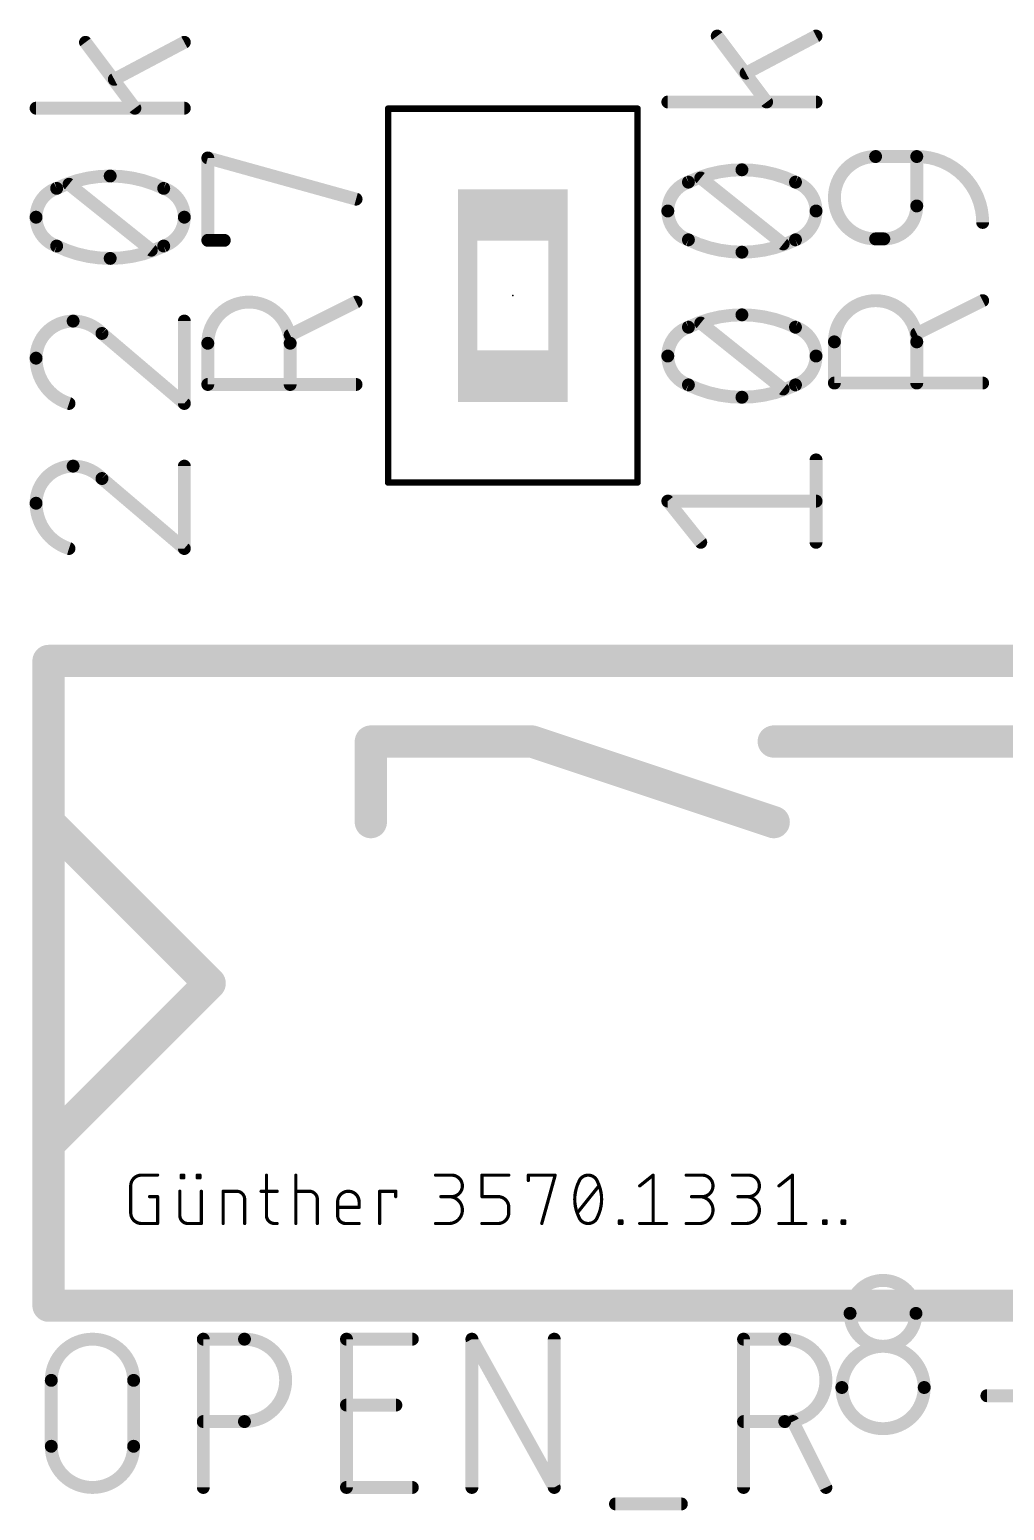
# Model space of a CAD drawing. Extents: x -1.1 to 45.4, y 0 to 78.4.
# Drawn here: x 12.4 to 20.08, y 23.79 to 35.45 of the extents above; entities that cross this region are included whole.
import ezdxf

# ---------------------------------------------------------------- set-up
doc = ezdxf.new("R2010")
doc.units = 0
for name, color, linetype in [('21', 253, 'CONTINUOUS'), ('23', 53, 'CONTINUOUS'), ('25', 253, 'CONTINUOUS'), ('27', 253, 'CONTINUOUS'), ('28', 253, 'CONTINUOUS'), ('39', 12, 'CONTINUOUS'), ('48', 253, 'CONTINUOUS'), ('51', 253, 'CONTINUOUS')]:
    doc.layers.add(name, color=color, linetype=linetype)

# ---------------------------------------------------------------- blocks, each defined once
blk = doc.blocks.new('RECT')
blk.add_solid([(-0.5, -0.5), (0.5, -0.5), (-0.5, 0.5), (0.5, 0.5)])

msp = doc.modelspace()

# ---------------------------------------------------------------- linework, layer by layer
at = {"layer": '21', "const_width": 0.254}
for points in [[(12.5479, 30.48), (32.8679, 30.48)], [(12.5479, 29.21), (12.5479, 30.48)], [(15.0879, 29.21), (15.0879, 29.845)], [(15.0879, 29.845), (16.3579, 29.845)], [(16.3579, 29.845), (18.2629, 29.21)], [(18.2629, 29.845), (30.3279, 29.845)], [(12.5479, 26.67), (12.5479, 29.21)], [(12.5479, 29.21), (13.8179, 27.94)], [(13.8179, 27.94), (12.5479, 26.67)], [(12.5479, 25.4), (12.5479, 26.67)], [(32.8679, 25.4), (12.5479, 25.4)]]:
    msp.add_lwpolyline(points, dxfattribs=at)
at = {"layer": '21', "const_width": 0.127}
for points in [[(12.5479, 30.5435, 1), (12.5479, 30.4165)], [(12.6114, 30.48, 1), (12.4844, 30.48)], [(15.1514, 29.845, 1), (15.0244, 29.845)], [(15.0879, 29.9085, 1), (15.0879, 29.7815)], [(16.378, 29.9052, 1), (16.3378, 29.7848)], [(16.3579, 29.7815, 1), (16.3579, 29.9085)], [(18.2629, 29.9085, 1), (18.2629, 29.7815)], [(12.6114, 29.21, 1), (12.4844, 29.21)], [(12.5928, 29.2549, 1), (12.503, 29.1651)], [(18.2428, 29.1498, 1), (18.283, 29.2702)], [(12.4844, 29.21, 1), (12.6114, 29.21)], [(15.0244, 29.21, 1), (15.1514, 29.21)], [(13.8628, 27.8951, 1), (13.773, 27.9849)], [(13.773, 27.8951, 1), (13.8628, 27.9849)], [(12.6114, 26.67, 1), (12.4844, 26.67)], [(12.503, 26.7149, 1), (12.5928, 26.6251)], [(12.4844, 26.67, 1), (12.6114, 26.67)], [(12.5479, 25.4635, 1), (12.5479, 25.3365)], [(12.4844, 25.4, 1), (12.6114, 25.4)]]:
    msp.add_lwpolyline(points, format="xyb", dxfattribs=at)
at = {"layer": '23'}
msp.add_point((16.2067, 33.3587), dxfattribs=at)
at = {"layer": '25', "const_width": 0.1016}
for points in [[(13.803, 33.7939), (13.803, 34.4431)], [(13.803, 34.4431), (14.9714, 34.1185)], [(19.0656, 34.4542), (19.3901, 34.4542)], [(19.3901, 34.4542), (19.3901, 34.0648)], [(13.9328, 33.7939), (13.803, 33.7939)], [(19.1305, 33.8051), (19.0656, 33.8051)], [(19.9094, 33.3186), (19.3901, 33.0589)], [(14.9714, 33.3074), (14.4521, 33.0478)], [(13.803, 32.6583), (13.803, 32.9829)], [(14.4521, 32.9829), (14.4521, 32.6583)], [(18.741, 32.6695), (18.741, 32.994)], [(19.3901, 32.994), (19.3901, 32.6695)], [(14.9714, 32.6583), (13.803, 32.6583)], [(19.9094, 32.6695), (18.741, 32.6695)], [(13.7674, 23.9679), (13.7674, 25.1363)], [(13.7674, 25.1363), (14.092, 25.1363)], [(14.8958, 23.9679), (14.8958, 25.1363)], [(14.8958, 25.1363), (15.415, 25.1363)], [(15.8841, 23.9679), (15.8841, 25.1363)], [(15.8841, 25.1363), (16.5332, 23.9679)], [(16.5332, 23.9679), (16.5332, 25.1363)], [(18.0251, 23.9679), (18.0251, 25.1363)], [(18.0251, 25.1363), (18.3496, 25.1363)], [(12.5694, 24.2925), (12.5694, 24.8118)], [(13.2185, 24.8118), (13.2185, 24.2925)], [(14.8958, 24.617), (15.2852, 24.617)], [(14.092, 24.4872), (13.7674, 24.4872)], [(18.3496, 24.4872), (18.0251, 24.4872)], [(18.6742, 23.9679), (18.4145, 24.4872)], [(15.415, 23.9679), (14.8958, 23.9679)], [(17.0158, 23.8381), (17.5351, 23.8381)]]:
    msp.add_lwpolyline(points, dxfattribs=at)
at = {"layer": '25'}
for points, const_width in [([(13.8284, 34.4431, 1), (13.7776, 34.4431)], 0.0508), ([(13.8098, 34.4675, 1), (13.7962, 34.4186)], 0.0508), ([(19.0656, 34.4542, 1), (19.0656, 33.8051)], 0.1016), ([(19.0656, 34.4796, 1), (19.0656, 34.4288)], 0.0508), ([(19.0656, 34.4288, 1), (19.0656, 34.4796)], 0.0508), ([(19.4155, 34.4542, 1), (19.3647, 34.4542)], 0.0508), ([(19.9094, 33.9349, 0.4142), (19.3901, 34.4542)], 0.1016), ([(19.3901, 34.4796, 1), (19.3901, 34.4288)], 0.0508), ([(19.3901, 34.4288, 1), (19.3901, 34.4796)], 0.0508), ([(14.9646, 34.094, 1), (14.9782, 34.143)], 0.0508), ([(19.1305, 33.8051, 0.4142), (19.3901, 34.0648)], 0.1016), ([(19.4155, 34.0648, 1), (19.3647, 34.0648)], 0.0508), ([(19.3647, 34.0648, 1), (19.4155, 34.0648)], 0.0508), ([(19.884, 33.9349, 1), (19.9348, 33.9349)], 0.0508), ([(13.803, 33.8193, 1), (13.803, 33.7685)], 0.0508), ([(13.9328, 33.7685, 1), (13.9328, 33.8193)], 0.0508), ([(19.0656, 33.8305, 1), (19.0656, 33.7797)], 0.0508), ([(19.0656, 33.7797, 1), (19.0656, 33.8305)], 0.0508), ([(19.1305, 33.8305, 1), (19.1305, 33.7797)], 0.0508), ([(19.1305, 33.7797, 1), (19.1305, 33.8305)], 0.0508), ([(13.7776, 33.7939, 1), (13.8284, 33.7939)], 0.0508), ([(19.3901, 32.994, 1), (18.741, 32.994)], 0.1016), ([(19.9208, 33.2959, 1), (19.898, 33.3413)], 0.0508), ([(14.4521, 32.9829, 1), (13.803, 32.9829)], 0.1016), ([(14.9828, 33.2847, 1), (14.96, 33.3301)], 0.0508), ([(13.8284, 32.9829, 1), (13.7776, 32.9829)], 0.0508), ([(14.4775, 32.9829, 1), (14.4267, 32.9829)], 0.0508), ([(14.4408, 33.0705, 1), (14.4635, 33.0251)], 0.0508), ([(18.7664, 32.994, 1), (18.7156, 32.994)], 0.0508), ([(18.7156, 32.994, 1), (18.7664, 32.994)], 0.0508), ([(19.3788, 33.0817, 1), (19.4015, 33.0362)], 0.0508), ([(19.4155, 32.994, 1), (19.3647, 32.994)], 0.0508), ([(19.3647, 32.994, 1), (19.4155, 32.994)], 0.0508), ([(13.7776, 32.9829, 1), (13.8284, 32.9829)], 0.0508), ([(14.4267, 32.9829, 1), (14.4775, 32.9829)], 0.0508), ([(13.803, 32.6837, 1), (13.803, 32.6329)], 0.0508), ([(13.7776, 32.6583, 1), (13.8284, 32.6583)], 0.0508), ([(14.4267, 32.6583, 1), (14.4775, 32.6583)], 0.0508), ([(14.9714, 32.6329, 1), (14.9714, 32.6837)], 0.0508), ([(18.741, 32.6949, 1), (18.741, 32.6441)], 0.0508), ([(18.7156, 32.6695, 1), (18.7664, 32.6695)], 0.0508), ([(19.3647, 32.6695, 1), (19.4155, 32.6695)], 0.0508), ([(19.9094, 32.6441, 1), (19.9094, 32.6949)], 0.0508), ([(13.2185, 24.8118, 1), (12.5694, 24.8118)], 0.1016), ([(13.7928, 25.1363, 1), (13.742, 25.1363)], 0.0508), ([(13.7674, 25.1617, 1), (13.7674, 25.1109)], 0.0508), ([(14.092, 24.4872, 1), (14.092, 25.1363)], 0.1016), ([(14.092, 25.1617, 1), (14.092, 25.1109)], 0.0508), ([(14.092, 25.1109, 1), (14.092, 25.1617)], 0.0508), ([(14.9212, 25.1363, 1), (14.8704, 25.1363)], 0.0508), ([(14.8958, 25.1617, 1), (14.8958, 25.1109)], 0.0508), ([(15.415, 25.1109, 1), (15.415, 25.1617)], 0.0508), ([(15.9063, 25.1487, 1), (15.8619, 25.124)], 0.0508), ([(15.9095, 25.1363, 1), (15.8587, 25.1363)], 0.0508), ([(16.5586, 25.1363, 1), (16.5078, 25.1363)], 0.0508), ([(18.0505, 25.1363, 1), (17.9997, 25.1363)], 0.0508), ([(18.0251, 25.1617, 1), (18.0251, 25.1109)], 0.0508), ([(18.3496, 24.4872, 1), (18.3496, 25.1363)], 0.1016), ([(18.3496, 25.1617, 1), (18.3496, 25.1109)], 0.0508), ([(18.3496, 25.1109, 1), (18.3496, 25.1617)], 0.0508), ([(12.5948, 24.8118, 1), (12.544, 24.8118)], 0.0508), ([(13.2439, 24.8118, 1), (13.1931, 24.8118)], 0.0508), ([(12.544, 24.8118, 1), (12.5948, 24.8118)], 0.0508), ([(13.1931, 24.8118, 1), (13.2439, 24.8118)], 0.0508), ([(14.8958, 24.6424, 1), (14.8958, 24.5916)], 0.0508), ([(15.2852, 24.5916, 1), (15.2852, 24.6424)], 0.0508), ([(13.7674, 24.5126, 1), (13.7674, 24.4618)], 0.0508), ([(14.092, 24.5126, 1), (14.092, 24.4618)], 0.0508), ([(14.092, 24.4618, 1), (14.092, 24.5126)], 0.0508), ([(18.0251, 24.5126, 1), (18.0251, 24.4618)], 0.0508), ([(18.3496, 24.5126, 1), (18.3496, 24.4618)], 0.0508), ([(18.3496, 24.4618, 1), (18.3496, 24.5126)], 0.0508), ([(18.4372, 24.4986, 1), (18.3918, 24.4759)], 0.0508), ([(12.5694, 24.2925, 1), (13.2185, 24.2925)], 0.1016), ([(12.5948, 24.2925, 1), (12.544, 24.2925)], 0.0508), ([(12.544, 24.2925, 1), (12.5948, 24.2925)], 0.0508), ([(13.2439, 24.2925, 1), (13.1931, 24.2925)], 0.0508), ([(13.1931, 24.2925, 1), (13.2439, 24.2925)], 0.0508), ([(13.742, 23.9679, 1), (13.7928, 23.9679)], 0.0508), ([(14.8958, 23.9933, 1), (14.8958, 23.9425)], 0.0508), ([(14.8704, 23.9679, 1), (14.9212, 23.9679)], 0.0508), ([(15.415, 23.9425, 1), (15.415, 23.9933)], 0.0508), ([(15.8587, 23.9679, 1), (15.9095, 23.9679)], 0.0508), ([(16.5078, 23.9679, 1), (16.5586, 23.9679)], 0.0508), ([(16.511, 23.9556, 1), (16.5554, 23.9803)], 0.0508), ([(17.9997, 23.9679, 1), (18.0505, 23.9679)], 0.0508), ([(18.6514, 23.9566, 1), (18.6969, 23.9793)], 0.0508), ([(17.0158, 23.8635, 1), (17.0158, 23.8127)], 0.0508), ([(17.5351, 23.8127, 1), (17.5351, 23.8635)], 0.0508)]:
    msp.add_lwpolyline(points, format="xyb", dxfattribs=dict(at, const_width=const_width))
at = {"layer": '27', "const_width": 0.1016}
for points in [[(12.839, 35.3543), (13.2285, 34.835)], [(13.6179, 35.3543), (13.0662, 35.0622)], [(17.8176, 35.4034), (18.2071, 34.8841)], [(18.5965, 35.4034), (18.0448, 35.1113)], [(13.6179, 34.835), (12.4495, 34.835)], [(18.5965, 34.8841), (17.4281, 34.8841)], [(18.3369, 33.7656), (17.6878, 34.2849)], [(13.3583, 33.7165), (12.7092, 34.2358)], [(13.6179, 32.5086), (13.6179, 33.1577)], [(18.3369, 32.6227), (17.6878, 33.1419)], [(12.9688, 33.0604), (13.6179, 32.5086)], [(18.5965, 31.4147), (18.5965, 32.0639)], [(12.9688, 31.9174), (13.6179, 31.3656)], [(13.6179, 31.3656), (13.6179, 32.0147)], [(17.6878, 31.4147), (17.4281, 31.7393)], [(17.4281, 31.7393), (18.5965, 31.7393)]]:
    msp.add_lwpolyline(points, dxfattribs=at)
at = {"layer": '27'}
for points, const_width in [([(12.8593, 35.3695, 1), (12.8187, 35.339)], 0.0508), ([(13.6298, 35.3318, 1), (13.606, 35.3767)], 0.0508), ([(17.8379, 35.4186, 1), (17.7973, 35.3881)], 0.0508), ([(18.6084, 35.3809, 1), (18.5847, 35.4258)], 0.0508), ([(18.0329, 35.1337, 1), (18.0567, 35.0888)], 0.0508), ([(13.0543, 35.0846, 1), (13.0781, 35.0397)], 0.0508), ([(12.4495, 34.8604, 1), (12.4495, 34.8096)], 0.0508), ([(13.6179, 34.8096, 1), (13.6179, 34.8604)], 0.0508), ([(17.4281, 34.9095, 1), (17.4281, 34.8587)], 0.0508), ([(18.1868, 34.8689, 1), (18.2274, 34.8993)], 0.0508), ([(18.5965, 34.8587, 1), (18.5965, 34.9095)], 0.0508), ([(13.2081, 34.8197, 1), (13.2488, 34.8502)], 0.0508), ([(13.0337, 34.3007, 0.1139), (12.6118, 34.2034)], 0.1016), ([(13.4557, 34.2034, 0.1139), (13.0337, 34.3007)], 0.1016), ([(13.0337, 34.3261, 1), (13.0337, 34.2753)], 0.0508), ([(13.0337, 34.2753, 1), (13.0337, 34.3261)], 0.0508), ([(17.5904, 34.2525, 0.3205), (17.4281, 34.0253)], 0.1016), ([(18.0123, 34.3498, 0.1139), (17.5904, 34.2525)], 0.1016), ([(17.5793, 34.2753, 1), (17.6016, 34.2296)], 0.0508), ([(17.5987, 34.2285, 1), (17.5822, 34.2765)], 0.0508), ([(17.7037, 34.3048, 1), (17.6719, 34.2651)], 0.0508), ([(18.4343, 34.2525, 0.1139), (18.0123, 34.3498)], 0.1016), ([(18.0123, 34.3752, 1), (18.0123, 34.3244)], 0.0508), ([(18.0123, 34.3244, 1), (18.0123, 34.3752)], 0.0508), ([(18.5965, 34.0253, 0.3205), (18.4343, 34.2525)], 0.1016), ([(18.4425, 34.2765, 1), (18.426, 34.2285)], 0.0508), ([(18.4231, 34.2296, 1), (18.4454, 34.2753)], 0.0508), ([(12.6118, 34.2034, 0.3205), (12.4495, 33.9762)], 0.1016), ([(12.6007, 34.2262, 1), (12.6229, 34.1805)], 0.0508), ([(12.62, 34.1793, 1), (12.6036, 34.2274)], 0.0508), ([(12.725, 34.2556, 1), (12.6933, 34.216)], 0.0508), ([(13.4639, 34.2274, 1), (13.4474, 34.1793)], 0.0508), ([(13.6179, 33.9762, 0.3205), (13.4557, 34.2034)], 0.1016), ([(13.4445, 34.1805, 1), (13.4668, 34.2262)], 0.0508), ([(17.4281, 34.0253, 0.3205), (17.5904, 33.7981)], 0.1016), ([(17.4535, 34.0253, 1), (17.4027, 34.0253)], 0.0508), ([(18.4343, 33.7981, 0.3205), (18.5965, 34.0253)], 0.1016), ([(18.6219, 34.0253, 1), (18.5711, 34.0253)], 0.0508), ([(12.4495, 33.9762, 0.3205), (12.6118, 33.749)], 0.1016), ([(12.4749, 33.9762, 1), (12.4241, 33.9762)], 0.0508), ([(12.4241, 33.9762, 1), (12.4749, 33.9762)], 0.0508), ([(13.4557, 33.749, 0.3205), (13.6179, 33.9762)], 0.1016), ([(13.6433, 33.9762, 1), (13.5925, 33.9762)], 0.0508), ([(13.5925, 33.9762, 1), (13.6433, 33.9762)], 0.0508), ([(17.4027, 34.0253, 1), (17.4535, 34.0253)], 0.0508), ([(18.5711, 34.0253, 1), (18.6219, 34.0253)], 0.0508), ([(17.5904, 33.7981, 0.1139), (18.0123, 33.7007)], 0.1016), ([(17.6016, 33.8209, 1), (17.5793, 33.7753)], 0.0508), ([(17.5822, 33.7741, 1), (17.5987, 33.8221)], 0.0508), ([(18.0123, 33.7007, 0.1139), (18.4343, 33.7981)], 0.1016), ([(18.426, 33.8221, 1), (18.4425, 33.7741)], 0.0508), ([(18.4454, 33.7753, 1), (18.4231, 33.8209)], 0.0508), ([(12.6118, 33.749, 0.1139), (13.0337, 33.6516)], 0.1016), ([(12.6229, 33.7718, 1), (12.6007, 33.7261)], 0.0508), ([(12.6036, 33.7249, 1), (12.62, 33.773)], 0.0508), ([(13.0337, 33.6516, 0.1139), (13.4557, 33.749)], 0.1016), ([(13.3424, 33.6967, 1), (13.3742, 33.7364)], 0.0508), ([(13.4474, 33.773, 1), (13.4639, 33.7249)], 0.0508), ([(13.4668, 33.7261, 1), (13.4445, 33.7718)], 0.0508), ([(18.0123, 33.7261, 1), (18.0123, 33.6753)], 0.0508), ([(18.0123, 33.6753, 1), (18.0123, 33.7261)], 0.0508), ([(18.321, 33.7458, 1), (18.3528, 33.7855)], 0.0508), ([(13.0337, 33.677, 1), (13.0337, 33.6262)], 0.0508), ([(13.0337, 33.6262, 1), (13.0337, 33.677)], 0.0508), ([(18.0123, 33.2069, 0.1139), (17.5904, 33.1095)], 0.1016), ([(18.4343, 33.1095, 0.1139), (18.0123, 33.2069)], 0.1016), ([(18.0123, 33.2323, 1), (18.0123, 33.1815)], 0.0508), ([(18.0123, 33.1815, 1), (18.0123, 33.2322)], 0.0508), ([(12.7416, 33.1577, 0.4142), (12.4495, 32.8656)], 0.1016), ([(12.9688, 33.0604, 0.2053), (12.7416, 33.1577)], 0.1016), ([(12.7416, 33.1831, 1), (12.7416, 33.1323)], 0.0508), ([(12.7416, 33.1323, 1), (12.7416, 33.1831)], 0.0508), ([(13.6433, 33.1577, 1), (13.5925, 33.1577)], 0.0508), ([(17.5904, 33.1095, 0.3205), (17.4281, 32.8823)], 0.1016), ([(17.5793, 33.1323, 1), (17.6016, 33.0867)], 0.0508), ([(17.5987, 33.0855, 1), (17.5822, 33.1335)], 0.0508), ([(17.7037, 33.1618, 1), (17.6719, 33.1221)], 0.0508), ([(18.5965, 32.8823, 0.3205), (18.4343, 33.1095)], 0.1016), ([(18.4425, 33.1335, 1), (18.426, 33.0855)], 0.0508), ([(18.4231, 33.0867, 1), (18.4454, 33.1323)], 0.0508), ([(12.9853, 33.0797, 1), (12.9524, 33.041)], 0.0508), ([(12.9504, 33.0428, 1), (12.9872, 33.0779)], 0.0508), ([(12.4495, 32.8656, 0.3252), (12.7092, 32.5086)], 0.1016), ([(12.4749, 32.8656, 1), (12.4241, 32.8656)], 0.0508), ([(17.4281, 32.8823, 0.3205), (17.5904, 32.6551)], 0.1016), ([(17.4535, 32.8823, 1), (17.4027, 32.8823)], 0.0508), ([(17.4027, 32.8823, 1), (17.4535, 32.8823)], 0.0508), ([(18.4343, 32.6551, 0.3205), (18.5965, 32.8823)], 0.1016), ([(18.6219, 32.8823, 1), (18.5711, 32.8823)], 0.0508), ([(18.5711, 32.8823, 1), (18.6219, 32.8823)], 0.0508), ([(12.4241, 32.8656, 1), (12.4749, 32.8656)], 0.0508), ([(17.5904, 32.6551, 0.1139), (18.0123, 32.5577)], 0.1016), ([(17.6016, 32.6779, 1), (17.5793, 32.6323)], 0.0508), ([(17.5822, 32.6311, 1), (17.5987, 32.6791)], 0.0508), ([(18.0123, 32.5577, 0.1139), (18.4343, 32.6551)], 0.1016), ([(18.321, 32.6028, 1), (18.3528, 32.6425)], 0.0508), ([(18.426, 32.6791, 1), (18.4425, 32.6311)], 0.0508), ([(18.4454, 32.6323, 1), (18.4231, 32.6779)], 0.0508), ([(12.7014, 32.4844, 1), (12.717, 32.5328)], 0.0508), ([(13.6015, 32.4893, 1), (13.6344, 32.528)], 0.0508), ([(18.0123, 32.5831, 1), (18.0123, 32.5323)], 0.0508), ([(18.0123, 32.5323, 1), (18.0123, 32.5831)], 0.0508), ([(13.5925, 32.5086, 1), (13.6433, 32.5086)], 0.0508), ([(18.6219, 32.0639, 1), (18.5711, 32.0639)], 0.0508), ([(12.7416, 32.0147, 0.4142), (12.4495, 31.7226)], 0.1016), ([(12.9688, 31.9174, 0.2053), (12.7416, 32.0147)], 0.1016), ([(12.7416, 32.0401, 1), (12.7416, 31.9893)], 0.0508), ([(12.7416, 31.9893, 1), (12.7416, 32.0401)], 0.0508), ([(12.9853, 31.9367, 1), (12.9524, 31.898)], 0.0508), ([(13.6433, 32.0147, 1), (13.5925, 32.0147)], 0.0508), ([(12.9504, 31.8998, 1), (12.9872, 31.9349)], 0.0508), ([(12.4495, 31.7226, 0.3252), (12.7092, 31.3656)], 0.1016), ([(12.4749, 31.7226, 1), (12.4241, 31.7226)], 0.0508), ([(12.4241, 31.7226, 1), (12.4749, 31.7226)], 0.0508), ([(17.448, 31.7552, 1), (17.4083, 31.7234)], 0.0508), ([(17.4281, 31.7647, 1), (17.4281, 31.7139)], 0.0508), ([(18.5965, 31.7139, 1), (18.5965, 31.7647)], 0.0508), ([(12.7014, 31.3415, 1), (12.717, 31.3898)], 0.0508), ([(13.5925, 31.3656, 1), (13.6433, 31.3656)], 0.0508), ([(13.6015, 31.3463, 1), (13.6344, 31.385)], 0.0508), ([(17.668, 31.3989, 1), (17.7076, 31.4306)], 0.0508), ([(18.5711, 31.4147, 1), (18.6219, 31.4147)], 0.0508)]:
    msp.add_lwpolyline(points, format="xyb", dxfattribs=dict(at, const_width=const_width))
at = {"layer": '28'}
for points, const_width in [([(19.3839, 25.3397, 1), (18.8646, 25.3397)], 0.1016), ([(18.8646, 25.3397, 1), (19.3839, 25.3397)], 0.1016), ([(18.89, 25.3397, 1), (18.8392, 25.3397)], 0.0508), ([(18.8392, 25.3397, 1), (18.89, 25.3397)], 0.0508), ([(19.4093, 25.3397, 1), (19.3585, 25.3397)], 0.0508), ([(19.3585, 25.3397, 1), (19.4093, 25.3397)], 0.0508), ([(19.4488, 24.7555, 1), (18.7997, 24.7555)], 0.1016), ([(18.7997, 24.7555, 1), (19.4488, 24.7555)], 0.1016), ([(18.8251, 24.7555, 1), (18.7743, 24.7555)], 0.0508), ([(18.7743, 24.7555, 1), (18.8251, 24.7555)], 0.0508), ([(19.4742, 24.7555, 1), (19.4234, 24.7555)], 0.0508), ([(19.4234, 24.7555, 1), (19.4742, 24.7555)], 0.0508), ([(19.9427, 24.716, 1), (19.9427, 24.6652)], 0.0508)]:
    msp.add_lwpolyline(points, format="xyb", dxfattribs=dict(at, const_width=const_width))
at = {"layer": '28', "const_width": 0.1016}
msp.add_lwpolyline([(20.5918, 24.6906), (19.9427, 24.6906)], dxfattribs=at)
at = {"layer": '39', "const_width": 0.0508}
for points in [[(15.2237, 31.8857), (15.2237, 34.8317)], [(15.2237, 34.8317), (17.1897, 34.8317)], [(17.1897, 34.8317), (17.1897, 31.8857)], [(17.1897, 31.8857), (15.2237, 31.8857)]]:
    msp.add_lwpolyline(points, dxfattribs=at)
at = {"layer": '39', "const_width": 0.0254}
for points in [[(15.2364, 34.8317, 1), (15.211, 34.8317)], [(15.2237, 34.8444, 1), (15.2237, 34.819)], [(17.2024, 34.8317, 1), (17.177, 34.8317)], [(17.1897, 34.819, 1), (17.1897, 34.8444)], [(15.2237, 31.8984, 1), (15.2237, 31.873)], [(15.211, 31.8857, 1), (15.2364, 31.8857)], [(17.177, 31.8857, 1), (17.2024, 31.8857)], [(17.1897, 31.873, 1), (17.1897, 31.8984)]]:
    msp.add_lwpolyline(points, format="xyb", dxfattribs=at)
at = {"layer": '48'}
for points, const_width in [([(13.2803, 26.4287, 0.4142), (13.1956, 26.344)], 0.0254), ([(13.2803, 26.4351, 1), (13.2803, 26.4224)], 0.0127), ([(13.2803, 26.4224, 1), (13.2803, 26.435)], 0.0127), ([(13.4073, 26.4224, 1), (13.4073, 26.4351)], 0.0127), ([(13.5931, 26.4351, 1), (13.5931, 26.4224)], 0.0127), ([(13.5931, 26.4139, 1), (13.5931, 26.4012)], 0.0127), ([(13.5995, 26.4287, 1), (13.5868, 26.4287)], 0.0127), ([(13.5868, 26.4075, 1), (13.5995, 26.4075)], 0.0127), ([(13.6206, 26.4287, 1), (13.6079, 26.4287)], 0.0127), ([(13.6079, 26.4075, 1), (13.6206, 26.4075)], 0.0127), ([(13.6143, 26.4224, 1), (13.6143, 26.4351)], 0.0127), ([(13.6143, 26.4012, 1), (13.6143, 26.4139)], 0.0127), ([(13.7201, 26.4351, 1), (13.7201, 26.4224)], 0.0127), ([(13.7201, 26.4139, 1), (13.7201, 26.4012)], 0.0127), ([(13.7265, 26.4287, 1), (13.7138, 26.4287)], 0.0127), ([(13.7138, 26.4075, 1), (13.7265, 26.4075)], 0.0127), ([(13.7476, 26.4287, 1), (13.7349, 26.4287)], 0.0127), ([(13.7349, 26.4075, 1), (13.7476, 26.4075)], 0.0127), ([(13.7413, 26.4224, 1), (13.7413, 26.4351)], 0.0127), ([(13.7413, 26.4012, 1), (13.7413, 26.4139)], 0.0127), ([(14.2715, 26.4287, 1), (14.2589, 26.4287)], 0.0127), ([(14.5033, 26.4287, 1), (14.4906, 26.4287)], 0.0127), ([(15.5974, 26.4351, 1), (15.5974, 26.4224)], 0.0127), ([(15.7244, 26.2594, 1), (15.7244, 26.4287)], 0.0254), ([(15.7244, 26.4351, 1), (15.7244, 26.4224)], 0.0127), ([(15.7244, 26.4224, 1), (15.7244, 26.4351)], 0.0127), ([(15.9695, 26.4287, 1), (15.9568, 26.4287)], 0.0127), ([(15.9632, 26.4351, 1), (15.9632, 26.4224)], 0.0127), ([(16.1748, 26.4224, 1), (16.1748, 26.4351)], 0.0127), ([(16.3289, 26.4351, 1), (16.3289, 26.4224)], 0.0127), ([(16.3353, 26.4287, 1), (16.3226, 26.4287)], 0.0127), ([(16.3226, 26.3864, 1), (16.3353, 26.3864)], 0.0127), ([(16.5467, 26.427, 1), (16.5345, 26.4304)], 0.0127), ([(16.5406, 26.4224, 1), (16.5406, 26.4351)], 0.0127), ([(16.7265, 26.3758, 0.1139), (16.6947, 26.2382)], 0.0254), ([(16.7204, 26.3778, 1), (16.7325, 26.3737)], 0.0127), ([(16.8005, 26.4287, 0.3205), (16.7265, 26.3758)], 0.0254), ([(16.7322, 26.373, 1), (16.7207, 26.3786)], 0.0127), ([(16.8746, 26.3758, 0.3205), (16.8005, 26.4287)], 0.0254), ([(16.8005, 26.435, 1), (16.8005, 26.4224)], 0.0127), ([(16.8005, 26.4224, 1), (16.8005, 26.435)], 0.0127), ([(16.9064, 26.2382, 0.1139), (16.8746, 26.3758)], 0.0254), ([(16.8803, 26.3786, 1), (16.8689, 26.373)], 0.0127), ([(16.8686, 26.3737, 1), (16.8806, 26.3778)], 0.0127), ([(17.3189, 26.4287, 1), (17.3062, 26.4287)], 0.0127), ([(17.3166, 26.4237, 1), (17.3086, 26.4337)], 0.0127), ([(17.5725, 26.4351, 1), (17.5725, 26.4224)], 0.0127), ([(17.6995, 26.2594, 1), (17.6995, 26.4287)], 0.0254), ([(17.6995, 26.4351, 1), (17.6995, 26.4224)], 0.0127), ([(17.6995, 26.4224, 1), (17.6995, 26.4351)], 0.0127), ([(17.9383, 26.4351, 1), (17.9383, 26.4224)], 0.0127), ([(18.0653, 26.2594, 1), (18.0653, 26.4287)], 0.0254), ([(18.0653, 26.4351, 1), (18.0653, 26.4224)], 0.0127), ([(18.0653, 26.4224, 1), (18.0653, 26.4351)], 0.0127), ([(18.4162, 26.4287, 1), (18.4035, 26.4287)], 0.0127), ([(18.4138, 26.4237, 1), (18.4059, 26.4337)], 0.0127), ([(13.202, 26.344, 1), (13.1893, 26.344)], 0.0127), ([(13.1893, 26.344, 1), (13.202, 26.344)], 0.0127), ([(13.3438, 26.2657, 1), (13.3438, 26.253)], 0.0127), ([(13.4136, 26.2594, 1), (13.4009, 26.2594)], 0.0127), ([(13.4073, 26.253, 1), (13.4073, 26.2657)], 0.0127), ([(13.5889, 26.3017, 1), (13.5762, 26.3017)], 0.0127), ([(13.7582, 26.3017, 1), (13.7455, 26.3017)], 0.0127), ([(13.9239, 26.3081, 1), (13.9239, 26.2953)], 0.0127), ([(13.9303, 26.3017, 1), (13.9176, 26.3017)], 0.0127), ([(14.0298, 26.3081, 1), (14.0298, 26.2953)], 0.0127), ([(14.0933, 26.2382, 0.4142), (14.0298, 26.3017)], 0.0254), ([(14.0298, 26.2953, 1), (14.0298, 26.3081)], 0.0127), ([(14.0996, 26.2382, 1), (14.0869, 26.2382)], 0.0127), ([(14.2229, 26.3081, 1), (14.2229, 26.2953)], 0.0127), ([(14.3499, 26.2953, 1), (14.3499, 26.3081)], 0.0127), ([(14.4969, 26.3081, 1), (14.4969, 26.2953)], 0.0127), ([(14.6028, 26.3081, 1), (14.6028, 26.2953)], 0.0127), ([(14.6663, 26.2382, 0.4142), (14.6028, 26.3017)], 0.0254), ([(14.6028, 26.2953, 1), (14.6028, 26.3081)], 0.0127), ([(14.6726, 26.2382, 1), (14.6599, 26.2382)], 0.0127), ([(14.9955, 26.217, 1), (14.8261, 26.217)], 0.0254), ([(15.1572, 26.3081, 1), (15.1572, 26.2953)], 0.0127), ([(15.1635, 26.3017, 1), (15.1508, 26.3017)], 0.0127), ([(15.2905, 26.3017, 1), (15.2778, 26.3017)], 0.0127), ([(15.2778, 26.2594, 1), (15.2905, 26.2594)], 0.0127), ([(15.2842, 26.2953, 1), (15.2842, 26.3081)], 0.0127), ([(15.6398, 26.2657, 1), (15.6398, 26.253)], 0.0127), ([(15.7033, 26.0477, 1), (15.7033, 26.2594)], 0.0254), ([(15.7033, 26.2657, 1), (15.7033, 26.253)], 0.0127), ([(15.7244, 26.2657, 1), (15.7244, 26.253)], 0.0127), ([(15.7244, 26.253, 1), (15.7244, 26.2657)], 0.0127), ([(15.9568, 26.2594, 1), (15.9695, 26.2594)], 0.0127), ([(15.9632, 26.2657, 1), (15.9632, 26.253)], 0.0127), ([(16.1748, 26.1747, 0.4142), (16.0902, 26.2594)], 0.0254), ([(16.0902, 26.2657, 1), (16.0902, 26.253)], 0.0127), ([(16.0902, 26.253, 1), (16.0902, 26.2657)], 0.0127), ([(16.6947, 26.2382, 0.1139), (16.7265, 26.1006)], 0.0254), ([(16.7011, 26.2382, 1), (16.6884, 26.2382)], 0.0127), ([(16.8746, 26.1006, 0.1139), (16.9064, 26.2382)], 0.0254), ([(16.8902, 26.3401, 1), (16.8802, 26.348)], 0.0127), ([(16.9127, 26.2382, 1), (16.9, 26.2382)], 0.0127), ([(17.2028, 26.349, 1), (17.2107, 26.3391)], 0.0127), ([(17.6149, 26.2657, 1), (17.6149, 26.253)], 0.0127), ([(17.6784, 26.0477, 1), (17.6784, 26.2594)], 0.0254), ([(17.6784, 26.2657, 1), (17.6784, 26.253)], 0.0127), ([(17.6995, 26.2657, 1), (17.6995, 26.253)], 0.0127), ([(17.6995, 26.253, 1), (17.6995, 26.2657)], 0.0127), ([(17.9806, 26.2657, 1), (17.9806, 26.253)], 0.0127), ([(18.0441, 26.0477, 1), (18.0441, 26.2594)], 0.0254), ([(18.0441, 26.2657, 1), (18.0441, 26.253)], 0.0127), ([(18.0653, 26.2657, 1), (18.0653, 26.253)], 0.0127), ([(18.0653, 26.253, 1), (18.0653, 26.2657)], 0.0127), ([(18.3001, 26.349, 1), (18.308, 26.3391)], 0.0127), ([(13.1956, 26.1324, 0.4142), (13.2803, 26.0477)], 0.0254), ([(13.202, 26.1324, 1), (13.1893, 26.1324)], 0.0127), ([(13.1893, 26.1324, 1), (13.202, 26.1324)], 0.0127), ([(14.0869, 26.2382, 1), (14.0996, 26.2382)], 0.0127), ([(14.6599, 26.2382, 1), (14.6726, 26.2382)], 0.0127), ([(14.8261, 26.1811, 1), (14.8261, 26.1684)], 0.0127), ([(14.8325, 26.217, 1), (14.8198, 26.217)], 0.0127), ([(14.8198, 26.217, 1), (14.8325, 26.217)], 0.0127), ([(15.0018, 26.217, 1), (14.9891, 26.217)], 0.0127), ([(14.9891, 26.217, 1), (15.0018, 26.217)], 0.0127), ([(14.9891, 26.1747, 1), (15.0018, 26.1747)], 0.0127), ([(14.9955, 26.1684, 1), (14.9955, 26.1811)], 0.0127), ([(16.0902, 26.0477, 0.4142), (16.1748, 26.1324)], 0.0254), ([(16.1812, 26.1747, 1), (16.1685, 26.1747)], 0.0127), ([(16.1685, 26.1747, 1), (16.1812, 26.1747)], 0.0127), ([(16.1812, 26.1324, 1), (16.1685, 26.1324)], 0.0127), ([(16.1685, 26.1324, 1), (16.1812, 26.1324)], 0.0127), ([(16.6884, 26.2382, 1), (16.7011, 26.2382)], 0.0127), ([(16.7109, 26.1363, 1), (16.7208, 26.1284)], 0.0127), ([(16.9, 26.2382, 1), (16.9127, 26.2382)], 0.0127), ([(13.2803, 26.0541, 1), (13.2803, 26.0414)], 0.0127), ([(13.2803, 26.0414, 1), (13.2803, 26.0541)], 0.0127), ([(13.4009, 26.0477, 1), (13.4136, 26.0477)], 0.0127), ([(13.4073, 26.0414, 1), (13.4073, 26.0541)], 0.0127), ([(13.5825, 26.1112, 0.4142), (13.646, 26.0477)], 0.0254), ([(13.5889, 26.1112, 1), (13.5762, 26.1112)], 0.0127), ([(13.5762, 26.1112, 1), (13.5889, 26.1112)], 0.0127), ([(13.646, 26.0541, 1), (13.646, 26.0414)], 0.0127), ([(13.646, 26.0414, 1), (13.646, 26.0541)], 0.0127), ([(13.7455, 26.0477, 1), (13.7582, 26.0477)], 0.0127), ([(13.7519, 26.0414, 1), (13.7519, 26.0541)], 0.0127), ([(13.9176, 26.0477, 1), (13.9303, 26.0477)], 0.0127), ([(14.0869, 26.0477, 1), (14.0996, 26.0477)], 0.0127), ([(14.2652, 26.1112, 0.4142), (14.3287, 26.0477)], 0.0254), ([(14.2715, 26.1112, 1), (14.2589, 26.1112)], 0.0127), ([(14.2589, 26.1112, 1), (14.2715, 26.1112)], 0.0127), ([(14.3287, 26.0541, 1), (14.3287, 26.0414)], 0.0127), ([(14.3287, 26.0414, 1), (14.3287, 26.0541)], 0.0127), ([(14.3499, 26.0414, 1), (14.3499, 26.0541)], 0.0127), ([(14.4906, 26.0477, 1), (14.5033, 26.0477)], 0.0127), ([(14.6599, 26.0477, 1), (14.6726, 26.0477)], 0.0127), ([(14.8261, 26.1112, 0.4142), (14.8896, 26.0477)], 0.0254), ([(14.8325, 26.1112, 1), (14.8198, 26.1112)], 0.0127), ([(14.8198, 26.1112, 1), (14.8325, 26.1112)], 0.0127), ([(14.8896, 26.0541, 1), (14.8896, 26.0414)], 0.0127), ([(14.8896, 26.0414, 1), (14.8896, 26.0541)], 0.0127), ([(14.9955, 26.0414, 1), (14.9955, 26.0541)], 0.0127), ([(15.1508, 26.0477, 1), (15.1635, 26.0477)], 0.0127), ([(15.5974, 26.0541, 1), (15.5974, 26.0414)], 0.0127), ([(15.7033, 26.0541, 1), (15.7033, 26.0414)], 0.0127), ([(15.7033, 26.0414, 1), (15.7033, 26.0541)], 0.0127), ([(15.9632, 26.0541, 1), (15.9632, 26.0414)], 0.0127), ([(16.0902, 26.0541, 1), (16.0902, 26.0414)], 0.0127), ([(16.0902, 26.0414, 1), (16.0902, 26.0541)], 0.0127), ([(16.4287, 26.0494, 1), (16.4409, 26.046)], 0.0127), ([(16.7325, 26.1027, 1), (16.7204, 26.0986)], 0.0127), ([(16.7265, 26.1006, 0.3205), (16.8005, 26.0477)], 0.0254), ([(16.7207, 26.0978, 1), (16.7322, 26.1034)], 0.0127), ([(16.8005, 26.0477, 0.3205), (16.8746, 26.1006)], 0.0254), ([(16.8005, 26.054, 1), (16.8005, 26.0414)], 0.0127), ([(16.8005, 26.0414, 1), (16.8005, 26.054)], 0.0127), ([(16.8689, 26.1034, 1), (16.8803, 26.0978)], 0.0127), ([(16.8806, 26.0986, 1), (16.8686, 26.1027)], 0.0127), ([(17.0523, 26.0689, 1), (17.0396, 26.0689)], 0.0127), ([(17.0396, 26.0477, 1), (17.0523, 26.0477)], 0.0127), ([(17.046, 26.0752, 1), (17.046, 26.0625)], 0.0127), ([(17.046, 26.0541, 1), (17.046, 26.0414)], 0.0127), ([(17.0735, 26.0689, 1), (17.0608, 26.0689)], 0.0127), ([(17.0608, 26.0477, 1), (17.0735, 26.0477)], 0.0127), ([(17.0671, 26.0625, 1), (17.0671, 26.0752)], 0.0127), ([(17.0671, 26.0414, 1), (17.0671, 26.0541)], 0.0127), ([(17.2068, 26.0541, 1), (17.2068, 26.0414)], 0.0127), ([(17.3062, 26.0477, 1), (17.3189, 26.0477)], 0.0127), ([(17.4184, 26.0414, 1), (17.4184, 26.0541)], 0.0127), ([(17.5725, 26.0541, 1), (17.5725, 26.0414)], 0.0127), ([(17.6784, 26.0541, 1), (17.6784, 26.0414)], 0.0127), ([(17.6784, 26.0414, 1), (17.6784, 26.0541)], 0.0127), ([(17.9383, 26.0541, 1), (17.9383, 26.0414)], 0.0127), ([(18.0441, 26.0541, 1), (18.0441, 26.0414)], 0.0127), ([(18.0441, 26.0414, 1), (18.0441, 26.0541)], 0.0127), ([(18.304, 26.0541, 1), (18.304, 26.0414)], 0.0127), ([(18.4035, 26.0477, 1), (18.4162, 26.0477)], 0.0127), ([(18.5157, 26.0414, 1), (18.5157, 26.0541)], 0.0127), ([(18.6617, 26.0689, 1), (18.649, 26.0689)], 0.0127), ([(18.6553, 26.0752, 1), (18.6553, 26.0625)], 0.0127), ([(18.6553, 26.0541, 1), (18.6553, 26.0414)], 0.0127), ([(18.649, 26.0477, 1), (18.6617, 26.0477)], 0.0127), ([(18.6828, 26.0689, 1), (18.6701, 26.0689)], 0.0127), ([(18.6701, 26.0477, 1), (18.6828, 26.0477)], 0.0127), ([(18.6765, 26.0625, 1), (18.6765, 26.0752)], 0.0127), ([(18.6765, 26.0414, 1), (18.6765, 26.0541)], 0.0127), ([(18.8016, 26.0752, 1), (18.8016, 26.0625)], 0.0127), ([(18.8016, 26.0541, 1), (18.8016, 26.0414)], 0.0127), ([(18.808, 26.0689, 1), (18.7953, 26.0689)], 0.0127), ([(18.7953, 26.0477, 1), (18.808, 26.0477)], 0.0127), ([(18.8291, 26.0689, 1), (18.8164, 26.0689)], 0.0127), ([(18.8164, 26.0477, 1), (18.8291, 26.0477)], 0.0127), ([(18.8228, 26.0625, 1), (18.8228, 26.0752)], 0.0127), ([(18.8228, 26.0414, 1), (18.8228, 26.0541)], 0.0127)]:
    msp.add_lwpolyline(points, format="xyb", dxfattribs=dict(at, const_width=const_width))
at = {"layer": '48', "const_width": 0.0254}
for points in [[(13.2803, 26.4287), (13.4073, 26.4287)], [(13.5931, 26.4075), (13.5931, 26.4287)], [(13.5931, 26.4287), (13.6143, 26.4287)], [(13.6143, 26.4075), (13.5931, 26.4075)], [(13.6143, 26.4287), (13.6143, 26.4075)], [(13.7201, 26.4075), (13.7201, 26.4287)], [(13.7201, 26.4287), (13.7413, 26.4287)], [(13.7413, 26.4075), (13.7201, 26.4075)], [(13.7413, 26.4287), (13.7413, 26.4075)], [(14.2652, 26.4287), (14.2652, 26.1112)], [(14.4969, 26.0477), (14.4969, 26.4287)], [(15.5974, 26.4287), (15.7244, 26.4287)], [(15.9632, 26.2594), (15.9632, 26.4287)], [(15.9632, 26.4287), (16.1748, 26.4287)], [(16.3289, 26.3864), (16.3289, 26.4287)], [(16.3289, 26.4287), (16.5406, 26.4287)], [(16.5406, 26.4287), (16.4348, 26.0477)], [(17.2068, 26.344), (17.3126, 26.4287)], [(17.3126, 26.4287), (17.3126, 26.0477)], [(17.5725, 26.4287), (17.6995, 26.4287)], [(17.9383, 26.4287), (18.0653, 26.4287)], [(18.304, 26.344), (18.4099, 26.4287)], [(18.4099, 26.4287), (18.4099, 26.0477)], [(13.1956, 26.1324), (13.1956, 26.344)], [(13.3438, 26.2594), (13.4073, 26.2594)], [(13.4073, 26.2594), (13.4073, 26.0477)], [(13.5825, 26.3017), (13.5825, 26.1112)], [(13.7519, 26.0477), (13.7519, 26.3017)], [(13.9239, 26.0477), (13.9239, 26.3017)], [(13.9239, 26.3017), (14.0298, 26.3017)], [(14.0933, 26.2382), (14.0933, 26.0477)], [(14.2229, 26.3017), (14.3499, 26.3017)], [(14.4969, 26.3017), (14.6028, 26.3017)], [(14.6663, 26.2382), (14.6663, 26.0477)], [(15.1572, 26.0477), (15.1572, 26.3017)], [(15.1572, 26.3017), (15.2842, 26.3017)], [(15.2842, 26.3017), (15.2842, 26.2594)], [(15.7244, 26.2594), (15.6398, 26.2594)], [(16.0902, 26.2594), (15.9632, 26.2594)], [(16.7159, 26.1324), (16.8852, 26.344)], [(17.6995, 26.2594), (17.6149, 26.2594)], [(18.0653, 26.2594), (17.9806, 26.2594)], [(14.8261, 26.1112), (14.8261, 26.217)], [(14.9955, 26.1747), (14.8261, 26.1747)], [(14.9955, 26.217), (14.9955, 26.1747)], [(16.1748, 26.1324), (16.1748, 26.1747)], [(13.4073, 26.0477), (13.2803, 26.0477)], [(13.646, 26.0477), (13.7519, 26.0477)], [(14.3287, 26.0477), (14.3499, 26.0477)], [(14.9955, 26.0477), (14.8896, 26.0477)], [(15.5974, 26.0477), (15.7033, 26.0477)], [(15.9632, 26.0477), (16.0902, 26.0477)], [(17.046, 26.0477), (17.046, 26.0689)], [(17.046, 26.0689), (17.0671, 26.0689)], [(17.0671, 26.0477), (17.046, 26.0477)], [(17.0671, 26.0689), (17.0671, 26.0477)], [(17.2068, 26.0477), (17.4184, 26.0477)], [(17.5725, 26.0477), (17.6784, 26.0477)], [(17.9383, 26.0477), (18.0441, 26.0477)], [(18.304, 26.0477), (18.5157, 26.0477)], [(18.6553, 26.0477), (18.6553, 26.0689)], [(18.6553, 26.0689), (18.6765, 26.0689)], [(18.6765, 26.0477), (18.6553, 26.0477)], [(18.6765, 26.0689), (18.6765, 26.0477)], [(18.8016, 26.0477), (18.8016, 26.0689)], [(18.8016, 26.0689), (18.8228, 26.0689)], [(18.8228, 26.0477), (18.8016, 26.0477)], [(18.8228, 26.0689), (18.8228, 26.0477)]]:
    msp.add_lwpolyline(points, dxfattribs=at)
at = {"layer": '51', "const_width": 0.1524}
for points in [[(15.8507, 33.7907), (15.8507, 32.9267)], [(16.5627, 32.9267), (16.5627, 33.7907)]]:
    msp.add_lwpolyline(points, dxfattribs=at)
at = {"layer": '51', "const_width": 0.0762}
for points in [[(15.8888, 33.7907, 1), (15.8126, 33.7907)], [(16.6008, 33.7907, 1), (16.5246, 33.7907)], [(15.8126, 32.9267, 1), (15.8888, 32.9267)], [(16.5246, 32.9267, 1), (16.6008, 32.9267)]]:
    msp.add_lwpolyline(points, format="xyb", dxfattribs=at)

# ---------------------------------------------------------------- block references
at = {"layer": '51', "xscale": 0.4064, "yscale": 0.8636, "rotation": 90}
for p in [(16.2067, 33.9937), (16.2067, 32.7237)]:
    msp.add_blockref('RECT', p, dxfattribs=at)

doc.saveas('drawing.dxf')
